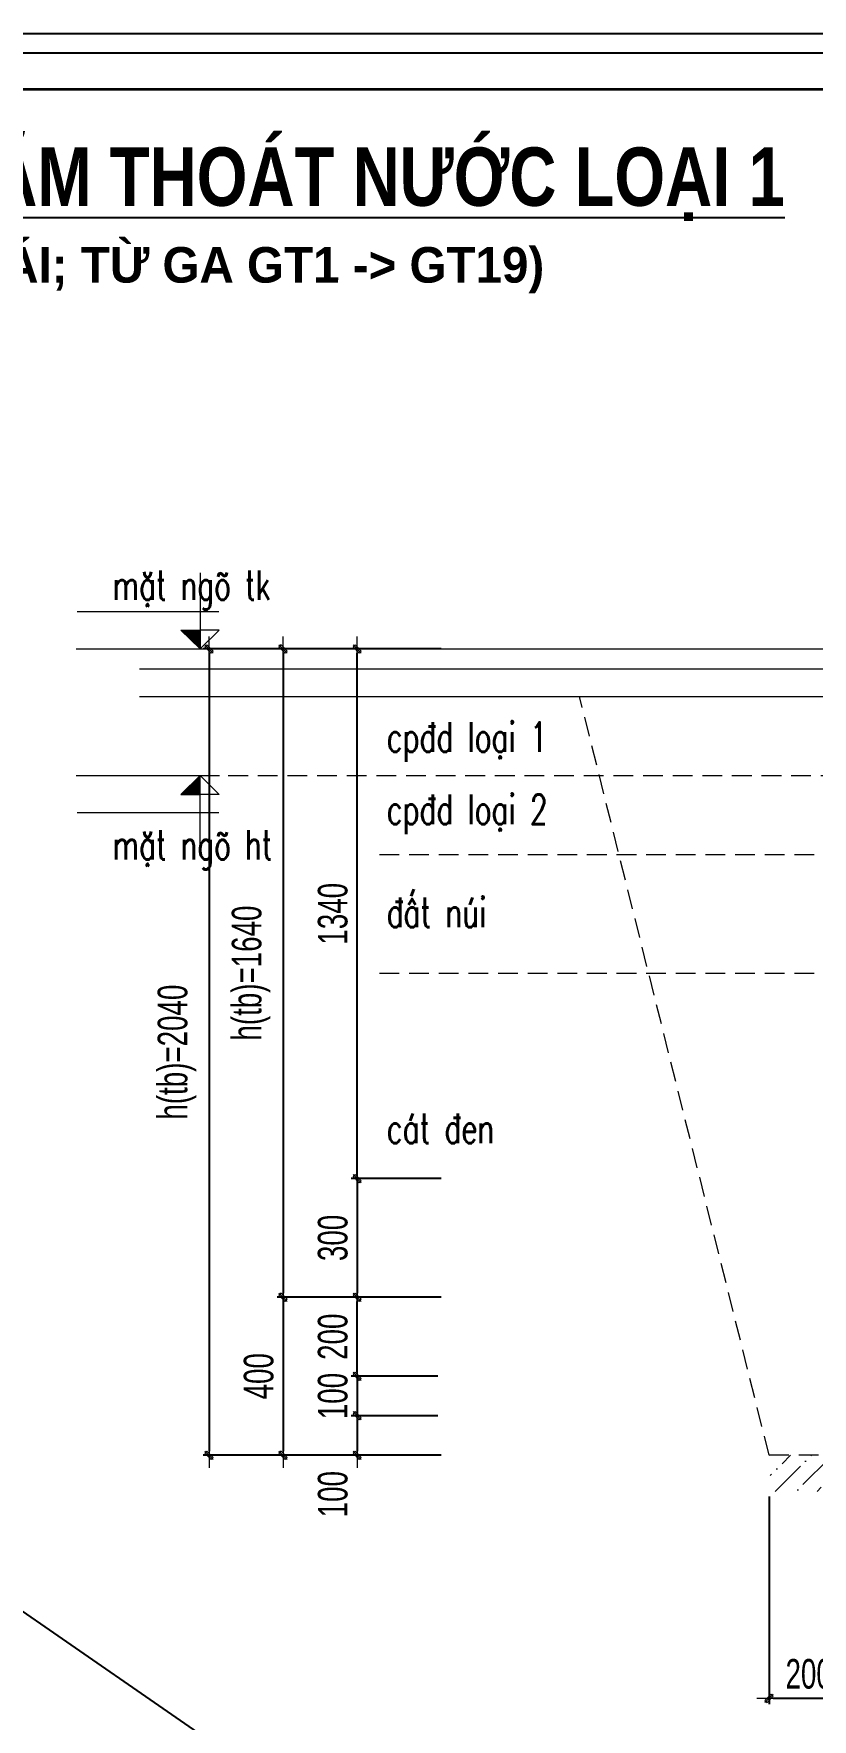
# Model space of a CAD drawing. Header units: inches. Extents: x -676 to 53517, y -20644 to 46516.
# Drawn here: x 32242 to 34213, y 31598 to 35862 of the extents above; entities that cross this region are included whole.
import ezdxf
from ezdxf.enums import TextEntityAlignment as Align

# ---------------------------------------------------------------- set-up
doc = ezdxf.new("R2010")
doc.units = ezdxf.units.IN
doc.header["$MEASUREMENT"] = 0
doc.linetypes.add('HIDDEN', pattern=[0.375, 0.25, -0.125])
for name, color, linetype, lineweight in [('2 - Text2', 2, 'Continuous', 20), ('Layer1', 7, 'Continuous', 20), ('LC Dim', 8, 'Continuous', 18), ('LC Hatch', 252, 'Continuous', 9), ('LC Khac', 4, 'Continuous', 9), ('LC MANH DUT', 35, 'HIDDEN', 5), ('LC Text1', 3, 'Continuous', 20), ('LC Text2', 7, 'Continuous', 25), ('THEP', 1, 'Continuous', 35)]:
    doc.layers.add(name, color=color, linetype=linetype, lineweight=lineweight)
doc.layers.add('ENTTNTHIETKE1', color=2, linetype='Continuous')
doc.layers.add('KHUNGTEN', color=5, linetype='Continuous')
doc.layers.add('KCS_Plotter', color=11, linetype='Continuous', plot=False)
doc.styles.add('EG 1', font='')
doc.styles.add('HOATBIF', font='hoatbif.shx', dxfattribs={"width": 0.7})
doc.styles.add('LC 1', font='')
doc.styles.add('LC 3', font='vnsimli.shx', dxfattribs={"width": 0.75})
doc.styles.add('LC3', font='', dxfattribs={"width": 0.8})
doc.styles.get('EG 1').set_extended_font_data('.VnAvantH', bold=True)
doc.styles.get('LC 1').set_extended_font_data('.VnAvantH', bold=True)
doc.styles.get('LC3').set_extended_font_data('.VnArialH', bold=True)
doc.dimstyles.new('1-100(1-25)', dxfattribs={"dimscale": 25, "dimtxt": 2.5, "dimasz": 0.35, "dimexe": 0.5, "dimexo": 0, "dimgap": 0.8, "dimtad": 1, "dimdec": 0, "dimzin": 0, "dimdsep": 46, "dimtxsty": 'HOATBIF', "dimblk1": 'DOT', "dimblk2": 'DOT', "dimsah": 1, "dimcen": -1, "dimdle": 1, "dimclrd": 256, "dimclre": 256, "dimclrt": 4, "dimadec": 3, "dimazin": 2, "dimtfac": 0.3333333333333333, "dimtdec": 0, "dimtix": 1, "dimtmove": 2, "dimatfit": 3, "dimldrblk": 'DOT', "dimfxl": 1, "dimtvp": 0.8333333333333331, "dimtolj": 1, "dimtzin": 0, "dimarcsym": 0})

# ---------------------------------------------------------------- blocks, each defined once
blk = doc.blocks.new('DOT')
at = {"layer": 'LC Dim'}
blk.add_line((-3, 0), (3, 0), dxfattribs=at)
at = {"layer": 'LC Dim', "color": 4}
blk.add_line((-1, -1), (1, 1), dxfattribs=at)
blk.add_lwpolyline([(0.5, 1), (-1, -0.5), (-0.5, -1), (1, 0.5)], close=True, dxfattribs=at)
blk = doc.blocks.new('*D69')
at = {"layer": 'Defpoints', "color": 0, "transparency": 16777216}
for p in [(33274.00000000001, 34305.80310787525), (32873.76981886588, 32665.80310787534), (33274.00000000001, 32665.80310787534)]:
    blk.add_point(p, dxfattribs=at)
at = {"layer": 'LC Dim', "lineweight": -2, "transparency": 16777216}
for p, q in [((33274.00000000001, 34305.80310787525), (32858.76981886588, 34305.80310787525)), ((32873.76981886588, 34295.30310787525), (32873.76981886588, 32676.30310787534)), ((33274.00000000001, 32665.80310787534), (32858.76981886588, 32665.80310787534))]:
    blk.add_line(p, q, dxfattribs=at)
at = {"layer": 'LC Dim', "lineweight": -2, "transparency": 16777216, "xscale": 10.5, "yscale": 10.5, "zscale": 10.5}
for p, rotation in [((32873.76981886588, 34305.80310787525), 90), ((32873.76981886588, 32665.80310787534), 270)]:
    blk.add_blockref('DOT', p, dxfattribs=dict(at, rotation=rotation))
at = {"layer": 'LC Dim', "color": 4, "transparency": 16777216, "insert": (32792.62696172302, 33485.80310787528), "char_height": 75, "attachment_point": 5, "rotation": 90, "style": 'HOATBIF'}
blk.add_mtext('\\A1;h(tb)=1640', dxfattribs=at)
blk = doc.blocks.new('_Dot')
at = {"color": 0, "linetype": 'ByBlock', "lineweight": -2}
blk.add_line((-0.5, 0), (-1, 0), dxfattribs=at)
at = {"color": 0, "linetype": 'ByBlock', "const_width": 0.5}
blk.add_lwpolyline([(-0.25, 0, 1), (0.25, 0, 1)], format="xyb", close=True, dxfattribs=at)
blk = doc.blocks.new('CT')
at = {"layer": 'LC Khac'}
blk.add_hatch(color=252, dxfattribs=at).paths.add_polyline_path([(3.250706634060648, 1.596954857551422), (1.638695725137124, 1.596954857551394), (1.638695725137124, -5.457000000000001e-12)])
at = {"layer": 'LC Khac', "color": 9, "ltscale": 50}
for p, q in [((0.0459908282791446, 3.140833880472456), (11.99931321454046, 3.140833880472456)), ((12.09109892264804, 0), (0, 0))]:
    blk.add_line(p, q, dxfattribs=at)
for points in [[(1.638695725137139, 6.427505574464246), (1.638695725137139, -5.457000000000001e-12)], [(1.638695725137139, -5.457000000000001e-12), (0.0266848164974221, 1.596954857551394), (1.638695725137139, 1.596954857551394)], [(1.638695725137139, -5.457000000000001e-12), (3.25070663406062, 1.596954857551394), (1.638695725137139, 1.596954857551394)]]:
    blk.add_lwpolyline(points, dxfattribs=at)
at = {"layer": 'LC Khac', "color": 3, "style": 'LC 3', "width": 0.75}
blk.add_attdef('CT', (1.905322591842774, 3.502511696681693), '', height=2.2, dxfattribs=at)
blk = doc.blocks.new('*D68')
at = {"layer": 'Defpoints', "color": 0, "transparency": 16777216}
for p in [(33061.26981886589, 34305.80310787526), (33274.00000000001, 34305.80310787526), (33274.00000000001, 32965.80310787525)]:
    blk.add_point(p, dxfattribs=at)
at = {"layer": 'LC Dim', "lineweight": -2, "transparency": 16777216}
for p, q in [((33274.00000000001, 34305.80310787526), (33046.26981886589, 34305.80310787526)), ((33061.26981886589, 32976.30310787525), (33061.26981886589, 34295.30310787526)), ((33274.00000000001, 32965.80310787525), (33046.26981886589, 32965.80310787525))]:
    blk.add_line(p, q, dxfattribs=at)
at = {"layer": 'LC Dim', "lineweight": -2, "transparency": 16777216, "xscale": 10.5, "yscale": 10.5, "zscale": 10.5}
for p, rotation in [((33061.26981886589, 34305.80310787526), 90), ((33061.26981886589, 32965.80310787525), 270)]:
    blk.add_blockref('DOT', p, dxfattribs=dict(at, rotation=rotation))
at = {"layer": 'LC Dim', "color": 4, "transparency": 16777216, "insert": (32999.76981886589, 33635.80310787524), "char_height": 75, "attachment_point": 5, "rotation": 90, "style": 'HOATBIF'}
blk.add_mtext('\\A1;1340', dxfattribs=at)
blk = doc.blocks.new('*D67')
at = {"layer": 'Defpoints', "color": 0, "transparency": 16777216}
for p in [(33265.50000000001, 32965.80310787525), (33061.26981886592, 32665.80310787534), (33265.50000000001, 32665.80310787534)]:
    blk.add_point(p, dxfattribs=at)
at = {"layer": 'LC Dim', "lineweight": -2, "transparency": 16777216}
for p, q in [((33265.50000000001, 32965.80310787525), (33046.26981886592, 32965.80310787525)), ((33061.26981886592, 32955.30310787525), (33061.26981886592, 32676.30310787534)), ((33265.50000000001, 32665.80310787534), (33046.26981886592, 32665.80310787534))]:
    blk.add_line(p, q, dxfattribs=at)
at = {"layer": 'LC Dim', "lineweight": -2, "transparency": 16777216, "xscale": 10.5, "yscale": 10.5, "zscale": 10.5}
for p, rotation in [((33061.26981886592, 32965.80310787525), 90), ((33061.26981886592, 32665.80310787534), 270)]:
    blk.add_blockref('DOT', p, dxfattribs=dict(at, rotation=rotation))
at = {"layer": 'LC Dim', "color": 4, "transparency": 16777216, "insert": (32999.76981886592, 32815.80310787528), "char_height": 75, "attachment_point": 5, "rotation": 90, "style": 'HOATBIF'}
blk.add_mtext('\\A1;300', dxfattribs=at)
blk = doc.blocks.new('*D126')
at = {"layer": 'Defpoints', "color": 0, "transparency": 16777216}
for p in [(33061.26981886591, 32665.80310787528), (33265.50000000001, 32665.80310787528), (33265.50000000001, 32465.80310787531)]:
    blk.add_point(p, dxfattribs=at)
at = {"layer": 'LC Dim', "lineweight": -2, "transparency": 16777216}
for p, q in [((33265.50000000001, 32665.80310787528), (33046.26981886591, 32665.80310787528)), ((33061.26981886591, 32476.30310787531), (33061.26981886591, 32655.30310787528)), ((33265.50000000001, 32465.80310787531), (33046.26981886591, 32465.80310787531))]:
    blk.add_line(p, q, dxfattribs=at)
at = {"layer": 'LC Dim', "lineweight": -2, "transparency": 16777216, "xscale": 10.5, "yscale": 10.5, "zscale": 10.5}
for p, rotation in [((33061.26981886591, 32665.80310787528), 90), ((33061.26981886591, 32465.80310787531), 270)]:
    blk.add_blockref('DOT', p, dxfattribs=dict(at, rotation=rotation))
at = {"layer": 'LC Dim', "color": 4, "transparency": 16777216, "insert": (32999.76981886591, 32565.80310787528), "char_height": 75, "attachment_point": 5, "rotation": 90, "style": 'HOATBIF'}
blk.add_mtext('\\A1;200', dxfattribs=at)
blk = doc.blocks.new('*D127')
at = {"layer": 'Defpoints', "color": 0, "transparency": 16777216}
for p in [(33265.50000000001, 32665.80310787528), (32873.76981886591, 32265.80310787528), (33265.50000000001, 32265.80310787528)]:
    blk.add_point(p, dxfattribs=at)
at = {"layer": 'LC Dim', "lineweight": -2, "transparency": 16777216}
for p, q in [((33265.50000000001, 32665.80310787528), (32858.76981886591, 32665.80310787528)), ((32873.76981886591, 32655.30310787528), (32873.76981886591, 32276.30310787528)), ((33265.50000000001, 32265.80310787528), (32858.76981886591, 32265.80310787528))]:
    blk.add_line(p, q, dxfattribs=at)
at = {"layer": 'LC Dim', "lineweight": -2, "transparency": 16777216, "xscale": 10.5, "yscale": 10.5, "zscale": 10.5}
for p, rotation in [((32873.76981886591, 32665.80310787528), 90), ((32873.76981886591, 32265.80310787528), 270)]:
    blk.add_blockref('DOT', p, dxfattribs=dict(at, rotation=rotation))
at = {"layer": 'LC Dim', "color": 4, "transparency": 16777216, "insert": (32812.26981886591, 32465.80310787526), "char_height": 75, "attachment_point": 5, "rotation": 90, "style": 'HOATBIF'}
blk.add_mtext('\\A1;400', dxfattribs=at)
blk = doc.blocks.new('*D128')
at = {"layer": 'Defpoints', "color": 0, "transparency": 16777216}
for p in [(33265.50000000001, 32465.80310787531), (33061.26981886591, 32365.80310788096), (33265.50000000001, 32365.80310788096)]:
    blk.add_point(p, dxfattribs=at)
at = {"layer": 'LC Dim', "lineweight": -2, "transparency": 16777216}
for p, q in [((33265.50000000001, 32465.80310787531), (33046.26981886591, 32465.80310787531)), ((33061.26981886591, 32476.30310787531), (33061.26981886591, 32486.80310787531)), ((33061.26981886591, 32465.80310787531), (33061.26981886591, 32365.80310788096)), ((33265.50000000001, 32365.80310788096), (33046.26981886591, 32365.80310788096)), ((33061.26981886591, 32355.30310788096), (33061.26981886591, 32344.80310788096))]:
    blk.add_line(p, q, dxfattribs=at)
at = {"layer": 'LC Dim', "lineweight": -2, "transparency": 16777216, "xscale": 10.5, "yscale": 10.5, "zscale": 10.5}
for p, rotation in [((33061.26981886591, 32465.80310787531), 270), ((33061.26981886591, 32365.80310788096), 90)]:
    blk.add_blockref('DOT', p, dxfattribs=dict(at, rotation=rotation))
at = {"layer": 'LC Dim', "color": 4, "transparency": 16777216, "insert": (32999.76981886591, 32415.80310787812), "char_height": 75, "attachment_point": 5, "rotation": 90, "style": 'HOATBIF'}
blk.add_mtext('\\A1;100', dxfattribs=at)
blk = doc.blocks.new('*D129')
at = {"layer": 'Defpoints', "color": 0, "transparency": 16777216}
for p in [(33265.50000000001, 32365.80310788096), (33061.26981886593, 32265.8031078753), (33265.50000000001, 32265.8031078753)]:
    blk.add_point(p, dxfattribs=at)
at = {"layer": 'LC Dim', "lineweight": -2, "transparency": 16777216}
for p, q in [((33265.50000000001, 32365.80310788096), (33046.26981886593, 32365.80310788096)), ((33061.26981886593, 32355.30310788096), (33061.26981886593, 32276.3031078753)), ((33265.50000000001, 32265.8031078753), (33046.26981886593, 32265.8031078753))]:
    blk.add_line(p, q, dxfattribs=at)
at = {"layer": 'LC Dim', "lineweight": -2, "transparency": 16777216, "xscale": 10.5, "yscale": 10.5, "zscale": 10.5}
for p, rotation in [((33061.26981886593, 32365.80310788096), 90), ((33061.26981886593, 32265.8031078753), 270)]:
    blk.add_blockref('DOT', p, dxfattribs=dict(at, rotation=rotation))
at = {"layer": 'LC Dim', "color": 4, "transparency": 16777216, "insert": (32999.76981886588, 32167.5), "char_height": 75, "attachment_point": 5, "rotation": 90, "style": 'HOATBIF'}
blk.add_mtext('\\A1;100', dxfattribs=at)
blk = doc.blocks.new('*D130')
at = {"layer": 'Defpoints', "color": 0, "transparency": 16777216}
for p in [(33274.00000000001, 34305.80310787526), (32686.26981886589, 32265.8031078753), (33274.00000000001, 32265.8031078753)]:
    blk.add_point(p, dxfattribs=at)
at = {"layer": 'LC Dim', "lineweight": -2, "transparency": 16777216}
for p, q in [((33274.00000000001, 34305.80310787526), (32671.26981886589, 34305.80310787526)), ((32686.26981886589, 34295.30310787526), (32686.26981886589, 32276.3031078753)), ((33274.00000000001, 32265.8031078753), (32671.26981886589, 32265.8031078753))]:
    blk.add_line(p, q, dxfattribs=at)
at = {"layer": 'LC Dim', "lineweight": -2, "transparency": 16777216, "xscale": 10.5, "yscale": 10.5, "zscale": 10.5}
for p, rotation in [((32686.26981886589, 34305.80310787526), 90), ((32686.26981886589, 32265.8031078753), 270)]:
    blk.add_blockref('DOT', p, dxfattribs=dict(at, rotation=rotation))
at = {"layer": 'LC Dim', "color": 4, "transparency": 16777216, "insert": (32605.12696172304, 33285.80310787527), "char_height": 75, "attachment_point": 5, "rotation": 90, "style": 'HOATBIF'}
blk.add_mtext('\\A1;h(tb)=2040', dxfattribs=at)
blk = doc.blocks.new('*D143')
at = {"layer": 'Defpoints', "color": 0, "transparency": 16777216}
for p in [(34104.08629280296, 32161.99999999997), (34304.08629280296, 32161.99999999997), (34104.08629280296, 31650.99999999997)]:
    blk.add_point(p, dxfattribs=at)
at = {"layer": 'LC Dim', "lineweight": -2, "transparency": 16777216}
for p, q in [((34104.08629280296, 32161.99999999997), (34104.08629280296, 31635.99999999997)), ((34304.08629280296, 32161.99999999997), (34304.08629280296, 31635.99999999997)), ((34293.58629280296, 31650.99999999997), (34114.58629280296, 31650.99999999997))]:
    blk.add_line(p, q, dxfattribs=at)
at = {"layer": 'LC Dim', "lineweight": -2, "transparency": 16777216, "xscale": 10.5, "yscale": 10.5, "zscale": 10.5, "rotation": 180}
blk.add_blockref('DOT', (34104.08629280296, 31650.99999999997), dxfattribs=at)
at = {"layer": 'LC Dim', "lineweight": -2, "transparency": 16777216, "xscale": 10.5, "yscale": 10.5, "zscale": 10.5}
blk.add_blockref('DOT', (34304.08629280296, 31650.99999999997), dxfattribs=at)
at = {"layer": 'LC Dim', "color": 4, "transparency": 16777216, "insert": (34204.08629280296, 31712.49999999997), "char_height": 75, "attachment_point": 5, "style": 'HOATBIF'}
blk.add_mtext('\\A1;200', dxfattribs=at)
blk = doc.blocks.new('TIEUDE1')
at = {"layer": '2 - Text2', "color": 7, "style": 'EG 1'}
blk.add_attdef('TIªU§Ò', text='', height=5, dxfattribs=at).set_placement((0, 0), align=Align.BOTTOM_CENTER)
blk.add_attdef('TL', text='', height=3, dxfattribs=at).set_placement((0, -2), align=Align.TOP_CENTER)
blk = doc.blocks.new('khung vpn')
at = {"layer": 'Defpoints'}
blk.add_line((52556.45964432618, -4195.445519303803), (52498.75819758818, -4195.445519303803), dxfattribs=at)
at = {"layer": 'KHUNGTEN'}
blk.add_lwpolyline([(52556.24304850244, -4234.884980830777), (52502.04792260095, -4234.884980830777), (52502.04792260095, -4195.662115130224), (52556.24304850244, -4195.662115130224)], close=True, dxfattribs=at)
at = {"layer": 'THEP'}
blk.add_lwpolyline([(52555.83215303945, -4234.474085367845), (52502.45881806394, -4234.474085367845), (52502.45881806394, -4196.073010593269), (52555.83215303945, -4196.073010593269)], close=True, dxfattribs=at)

msp = doc.modelspace()

# ---------------------------------------------------------------- hatches: boundary and pattern name
at = {"layer": 'LC Hatch'}
h = msp.add_hatch(dxfattribs=at)
h.set_pattern_fill('ANSI36', color=256, scale=300)
h.set_pattern_definition([(45, (4842.5, -178.5), (19.88737822087165, 72.9203868098627), [93.75, -18.75, 0, -18.75])])
h.paths.add_polyline_path([(36042.5, 32265.80310787527), (34104.08629280296, 32265.80310787527), (34108.79314640148, 32174.5), (36047.20685359852, 32174.5)])

# ---------------------------------------------------------------- linework, layer by layer
at = {"layer": 'KCS_Plotter'}
msp.add_line((26431.4499890991, 35862.2670566837), (39339.1929822005, 26952.3056713089), dxfattribs=at)
at = {"layer": 'Layer1'}
for p, q in [((32510, 34305.80310787524), (36608, 34305.80310787524)), ((32510, 34255.80310787524), (34498.84077309047, 34255.80310787522)), ((32510, 34185.80310787525), (34404.08629280288, 34185.80310787525))]:
    msp.add_line(p, q, dxfattribs=at)
at = {"layer": 'LC MANH DUT', "ltscale": 200}
for p, q in [((32510, 33985.80310787525), (36608, 33985.80310787525)), ((33118, 33785.80310786914), (36653.5, 33785.80310786913)), ((33118, 33485.80310786914), (36653.5, 33485.80310786913))]:
    msp.add_line(p, q, dxfattribs=at)
msp.add_lwpolyline([(34304.08629280296, 32265.80310787527), (34104.08629280296, 32265.80310787527), (33624.08629280297, 34185.80310787525)], dxfattribs=at)

# ---------------------------------------------------------------- block references
at = {"layer": 'ENTTNTHIETKE1', "color": 6, "xscale": 223.6987757293008, "yscale": 223.6987757289983, "zscale": 223.6987757289762}
msp.add_blockref('khung vpn', (-11717476.48611997, 974378.2933626558, 0.0001172501882015966), dxfattribs=at)
at = {"layer": 'LC Text1'}
ref = msp.add_blockref('CT', (32712.69342224904, 34305.80310786889), dxfattribs=dict(at, xscale=-29.99999922193148, yscale=29.99999922193148, zscale=29.99999922193834))
ref.add_attrib('CT', 'mÆt ngâ tk', (32442.56033032338, 34430.02812106258), dxfattribs={"color": 4, "height": 74.40476190478284, "style": 'LC 3', "width": 0.7})
ref = msp.add_blockref('CT', (32712.69342224904, 33985.80310787525), dxfattribs=dict(at, xscale=29.99999922193148, yscale=29.99999922193148, zscale=29.99999922193148, rotation=180))
ref.add_attrib('CT', 'mÆt ngâ ht', (32442.56033032338, 33773.00099717588), dxfattribs={"color": 4, "height": 74.40476190478284, "style": 'LC 3', "width": 0.7})
at = {"layer": 'LC Text2'}
ref = msp.add_blockref('TIEUDE1', (32335.50082069741, 35382.50000053665, 5.27975721729226e-07), dxfattribs=dict(at, xscale=30.00000021724274, yscale=30.00000021724274, zscale=30.00000021724274, rotation=359.999216292062))
ref.add_attrib('TIªU§Ò', '%%UcÊu t¹o hè ga th¨m tho¸t n\xadíc lo¹i 1', dxfattribs={"color": 7, "height": 147.7324391457468, "rotation": 359.9992162885251, "style": 'LC3', "width": 0.8}).set_placement((32335.50082069741, 35382.50000053665, 5.27975721729226e-07), align=Align.BOTTOM_CENTER)
ref.add_attrib('TL', '(sè l\xadîng: 19 c¸i; tõ ga gt1 -> gt19)', dxfattribs={"color": 7, "height": 90.00000065178983, "rotation": 359.9992162885251, "style": 'LC 1'}).set_placement((32335.5, 35322.5, 5.279757217292876e-07), align=Align.TOP_CENTER)

# ---------------------------------------------------------------- texts
at = {"layer": 'LC Text1', "color": 3, "style": 'LC 3', "width": 0.7}
for s, p in [('cp®d lo¹i 1', (33136.08629280073, 34045.19689211865)), ('cp®d lo¹i 2', (33136.08629280073, 33862.19689211865)), ('®Êt nói', (33136.08629280073, 33601.69689211865)), ('c¸t ®en', (33136.08629280073, 33055.19689211865))]:
    msp.add_text(s, height=75, dxfattribs=at).set_placement(p)

# ---------------------------------------------------------------- dimensions: what is measured, and where the dimension line sits
at = {"layer": 'LC Dim'}
for base, p1, p2, picture, middle in [((32686.26981886589, 32265.8031078753), (33274, 34305.80310787525), (33274, 32265.80310787528), '*D130', (32605.12696172304, 33285.80310787527)), ((32873.76981886588, 32665.80310787534), (33274, 34305.80310787524), (33274, 32665.80310787533), '*D69', (32792.62696172302, 33485.80310787528))]:
    dim = msp.add_linear_dim(base=base, p1=p1, p2=p2, angle=90, text='h(tb)=<>', dimstyle='1-100(1-25)', override={"dimscale": 30}, dxfattribs=at)
    dim.commit()
    dim.dimension.update_dxf_attribs({"geometry": picture, "text_midpoint": middle})
for base, p1, p2, picture, middle in [((33061.26981886589, 34305.80310787526), (33274, 32965.80310787524), (33274, 34305.80310787525), '*D68', (32999.76981886589, 33635.80310787524)), ((33061.26981886592, 32665.80310787534), (33265.5, 32965.80310787524), (33265.5, 32665.80310787532), '*D67', (32999.76981886592, 32815.80310787528)), ((32873.76981886591, 32265.80310787528), (33265.5, 32665.80310787527), (33265.5, 32265.80310787527), '*D127', (32812.26981886591, 32465.80310787526)), ((33061.26981886591, 32665.80310787528), (33265.5, 32465.8031078753), (33265.5, 32665.80310787527), '*D126', (32999.76981886591, 32565.80310787528)), ((33061.26981886591, 32365.80310788096), (33265.5, 32465.8031078753), (33265.5, 32365.80310788094), '*D128', (32999.76981886591, 32415.80310787812))]:
    dim = msp.add_linear_dim(base=base, p1=p1, p2=p2, angle=90, dimstyle='1-100(1-25)', override={"dimscale": 30}, dxfattribs=at)
    dim.commit()
    dim.dimension.update_dxf_attribs({"geometry": picture, "text_midpoint": middle})
at = {"layer": 'LC Dim', "color": 1}
dim = msp.add_linear_dim(base=(33061.26981886593, 32265.8031078753), p1=(33265.5, 32365.80310788094), p2=(33265.5, 32265.80310787528), angle=90, dimstyle='1-100(1-25)', override={"dimscale": 30}, dxfattribs=at)
dim.commit()
dim.dimension.update_dxf_attribs({"geometry": '*D129', "text_midpoint": (32999.76981886588, 32167.5), "dimtype": 160})
dim = msp.add_linear_dim(base=(34104.08629280296, 31650.99999999997), p1=(34304.08629280296, 32161.99999999997), p2=(34104.08629280296, 32161.99999999997), dimstyle='1-100(1-25)', override={"dimscale": 30}, dxfattribs=at)
dim.commit()
dim.dimension.update_dxf_attribs({"geometry": '*D143', "text_midpoint": (34204.08629280296, 31712.49999999997)})

doc.saveas('drawing.dxf')
